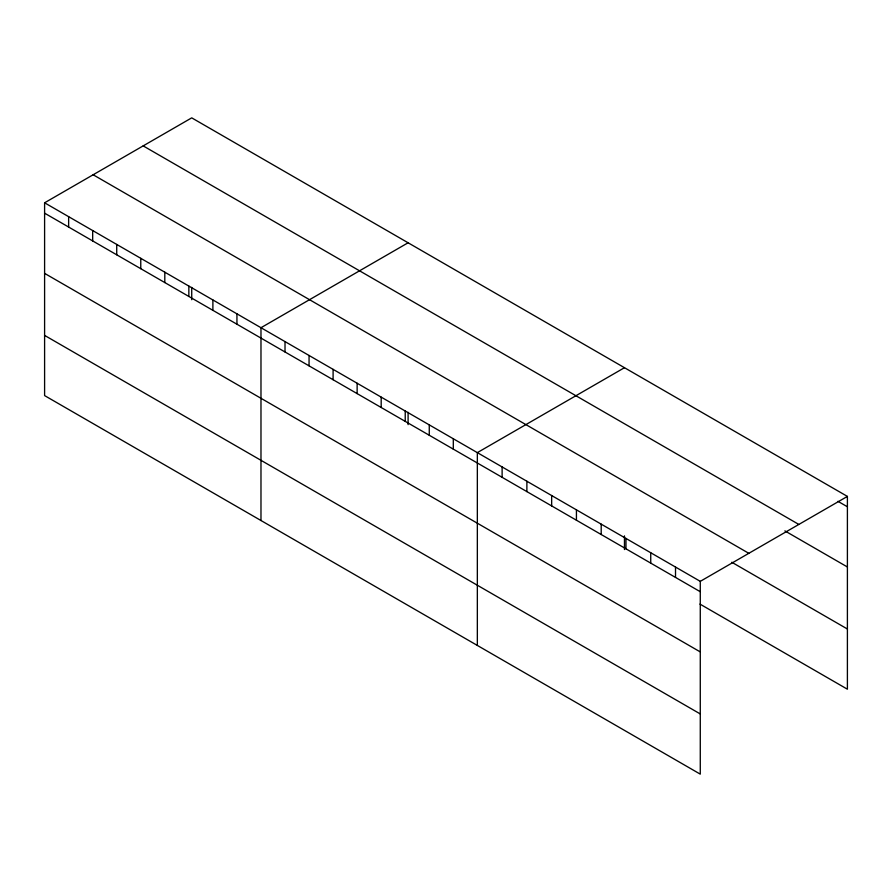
<?xml version="1.0" encoding="UTF-8"?>
<svg xmlns="http://www.w3.org/2000/svg" width="892" height="892" viewBox="0 0 892 892"><rect width="100%" height="100%" fill="white"/><g stroke="black" fill="none" stroke-linecap="round" stroke-linejoin="round"><path stroke-width="1.34" d="M700.276 651.918L700.276 581.35L44.6 202.796L44.6 395.591L700.276 774.144L700.276 651.918L44.6 273.365M699.964 604.085L847.4 689.204L847.4 496.409L191.724 117.856L44.6 202.796M408.101 242.78L260.977 327.721L260.977 520.515M624.467 367.705L477.343 452.634L477.343 645.44M700.276 581.35L847.4 496.409M837.967 501.326L847.4 506.779M143.177 145.887L798.853 524.44M784.882 530.885L847.4 566.977M93.147 174.765L748.823 553.319M731.808 562.261L847.4 629.005M44.6 213.166L700.276 591.719M44.6 335.392L700.276 713.946M675.512 567.044L675.512 577.414M650.736 552.75L650.736 563.108M625.972 538.445L625.972 548.814M624.467 535.869L624.467 549.55M601.197 524.139L601.197 534.509M576.433 509.845L576.433 520.214M551.657 495.539L551.657 505.909M526.882 481.245L526.882 491.603M502.118 466.94L502.118 477.309M453.303 438.764L453.303 449.122M429.264 424.882L429.264 435.24M408.101 412.316L408.101 424.625M405.224 411L405.224 421.37M381.185 397.118L381.185 407.488M357.135 383.237L357.135 393.606M333.095 369.355L333.095 379.724M309.056 355.473L309.056 365.843M285.016 341.603L285.016 351.961M236.938 313.839L236.938 324.209M212.887 299.957L212.887 310.327M191.724 287.391L191.724 299.712M188.848 286.076L188.848 296.445M164.808 272.194L164.808 282.563M140.769 258.312L140.769 268.682M116.729 244.441L116.729 254.8M92.679 230.56L92.679 240.918M68.639 216.678L68.639 227.047"/></g></svg>
